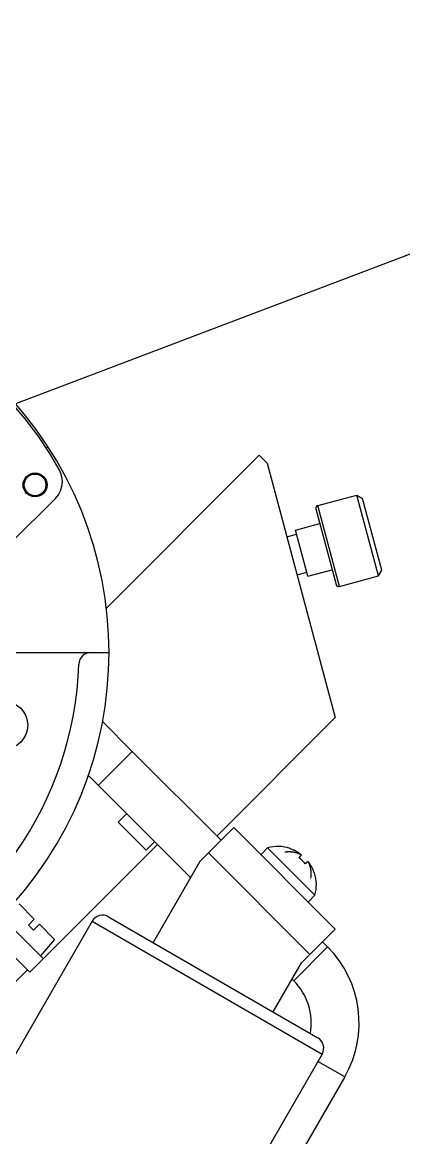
# Model space of a CAD drawing. Header units: millimetres. Extents: x 0 to 841, y 0 to 594.
# Drawn here: x 140.91 to 156.85, y 285.55 to 332.15 of the extents above; entities that cross this region are included whole.
import ezdxf

# ---------------------------------------------------------------- set-up
doc = ezdxf.new("R2010")
doc.units = ezdxf.units.MM
doc.header["$LTSCALE"] = 46.255
doc.layers.get('0').update_dxf_attribs({"linetype": 'CONTINUOUS'})
for name, color, linetype in [('AXIS', 7, 'CONTINUOUS'), ('COSMETIC', 7, 'CONTINUOUS'), ('NOTE', 7, 'CONTINUOUS')]:
    doc.layers.add(name, color=color, linetype=linetype)
doc.styles.get("Standard").update_dxf_attribs({"font": 'txt', "width": 0.85})
doc.dimstyles.get("Standard").update_dxf_attribs({"dimtxt": 3.5, "dimasz": 3.5, "dimexe": 1.5, "dimexo": 1, "dimtad": 1, "dimtxsty": 'STANDARD', "dimblk": '_FILLED', "dimblk1": '_FILLED', "dimblk2": '_FILLED', "dimcen": 0.09, "dimadec": 0, "dimazin": 0, "dimtol": 1, "dimtp": 0.01, "dimtm": 0.01, "dimtfac": 1, "dimtofl": 0, "dimtmove": 0, "dimatfit": 3, "dimldrblk": '_FILLED', "dimfxl": 1, "dimtolj": 1, "dimarcsym": 0})

# ---------------------------------------------------------------- blocks, each defined once
blk = doc.blocks.new('_FILLED')
at = {"color": 0, "linetype": 'BYBLOCK'}
blk.add_solid([(0, 0), (-1, 0.214), (-1, -0.214)], dxfattribs=at)

msp = doc.modelspace()

# ---------------------------------------------------------------- linework, layer by layer
at = {"color": 6, "linetype": 'CONTINUOUS'}
for p, q in [((141.032, 315.579), (140.461, 316.254)), ((141.563, 314.873), (141.032, 315.579)), ((142.054, 314.138), (141.563, 314.873)), ((142.452, 313.464), (142.054, 314.138)), ((142.509, 313.35), (142.449, 313.462)), ((142.566, 313.162), (142.509, 313.35)), ((142.509, 312.581), (142.566, 312.77)), ((142.585, 312.966), (142.566, 313.162)), ((142.566, 312.77), (142.585, 312.966)), ((142.291, 312.255), (142.416, 312.408)), ((142.416, 312.408), (142.509, 312.581)), ((140.405, 310.376), (142.291, 312.255))]:
    msp.add_line(p, q, dxfattribs=at)
at = {"color": 7, "linetype": 'CONTINUOUS'}
for p, q in [((141.909, 314.355), (141.977, 314.423)), ((144.421, 307.675), (150.808, 314.062)), ((150.808, 314.062), (151.143, 313.727)), ((151.143, 313.727), (153.99, 303.102)), ((142.452, 313.464), (142.449, 313.462)), ((153.263, 311.965), (154.888, 312.401)), ((154.888, 312.401), (155.133, 312.259)), ((155.794, 309.02), (154.888, 312.401)), ((153.179, 311.822), (154.024, 308.668)), ((154.168, 308.585), (153.263, 311.965)), ((155.935, 309.265), (155.133, 312.259)), ((152.329, 310.939), (153.343, 311.211)), ((152.847, 309.007), (152.329, 310.939)), ((151.965, 310.66), (152.374, 310.77)), ((152.392, 309.066), (152.801, 309.176)), ((152.847, 309.007), (153.861, 309.279)), ((154.168, 308.585), (155.794, 309.02)), ((155.794, 309.02), (155.935, 309.265)), ((139.291, 305.824), (144.532, 305.824)), ((153.99, 303.102), (149.04, 298.152)), ((145.505, 301.687), (144.253, 302.94)), ((145.505, 301.687), (144.09, 300.273)), ((143.647, 300.717), (147.945, 296.419)), ((144.921, 298.735), (145.275, 299.089)), ((146.088, 297.569), (144.921, 298.735)), ((146.088, 297.569), (146.442, 297.922)), ((141.227, 292.46), (146.565, 297.798)), ((151.162, 297.657), (150.879, 297.374)), ((153.141, 295.677), (151.162, 297.657)), ((152.099, 297.627), (152.103, 297.636)), ((152.478, 297.247), (152.579, 297.368)), ((152.852, 297.094), (152.731, 296.994)), ((153.12, 296.618), (153.111, 296.614)), ((153.141, 295.677), (152.859, 295.394)), ((141.409, 294.681), (140.775, 295.315)), ((140.023, 294.795), (141.792, 293.025)), ((141.162, 294.434), (141.409, 294.681)), ((143.829, 294.594), (153.441, 289.044)), ((144.512, 294.777), (153.258, 289.727)), ((139.449, 294.237), (141.227, 292.46)), ((141.374, 294.222), (141.162, 294.434)), ((141.621, 294.469), (141.374, 294.222)), ((141.621, 294.469), (142.255, 293.836)), ((142.255, 293.836), (141.674, 293.144)), ((153.67, 293.523), (152.255, 292.108)), ((141.13, 292.557), (139.008, 290.436)), ((152.188, 292.176), (152.255, 292.108)), ((154.385, 288.091), (153.265, 288.737))]:
    msp.add_line(p, q, dxfattribs=at)
at = {"color": 3, "linetype": 'CONTINUOUS'}
for p, q in [((145.505, 301.687), (149.217, 297.975)), ((148.333, 297.091), (149.747, 298.506)), ((153.99, 294.263), (149.747, 298.506)), ((152.929, 293.202), (148.687, 297.445)), ((148.333, 297.091), (146.375, 293.7)), ((152.576, 292.849), (153.99, 294.263)), ((153.46, 293.733), (153.67, 293.523)), ((151.395, 290.803), (152.576, 292.849)), ((154.385, 288.091), (135.861, 256.007))]:
    msp.add_line(p, q, dxfattribs=at)
at = {"color": 6, "linetype": 'CONTINUOUS'}
msp.add_circle((141.439, 312.824), 0.5, dxfattribs=at)
at = {"color": 7, "linetype": 'CONTINUOUS'}
msp.add_circle((141.439, 312.824), 0.453, dxfattribs=at)
for centre, radius, start, end in [((128.782, 305.824), 15.75, 225, 45), ((153.293, 311.852), 0.117, 105, 195), ((154.138, 308.698), 0.117, 195, 285), ((143.773, 305.324), 0.5, 90, 178.0898), ((128.782, 305.824), 14.5, 225, 358.0898), ((151.598, 296.113), 1.604, 71.7251, 105.7733), ((151.586, 296.103), 1.607, 67.8661, 71.4132), ((151.586, 296.103), 1.607, 66.8543, 67.8659), ((151.586, 296.102), 1.608, 64.6655, 66.8542), ((151.586, 296.102), 1.608, 63.5445, 64.6654), ((151.586, 296.102), 1.609, 61.7728, 63.5445), ((151.586, 296.102), 1.609, 60.6017, 61.7726), ((151.586, 296.101), 1.609, 59.1204, 60.6017), ((151.585, 296.101), 1.609, 57.8916, 59.1204), ((151.585, 296.101), 1.61, 56.6418, 57.8916), ((151.585, 296.101), 1.61, 54.2611, 56.6417), ((151.585, 296.1), 1.61, 51.9016, 54.261), ((151.409, 295.925), 1.7, 48.0453, 51.0397), ((151.408, 295.924), 1.702, 41.955, 48.045), ((151.41, 295.925), 1.7, 38.9603, 41.9547), ((151.585, 296.1), 1.61, 35.739, 38.0984), ((151.585, 296.101), 1.61, 34.7492, 35.7388), ((151.585, 296.101), 1.61, 33.3583, 34.7492), ((151.585, 296.101), 1.61, 32.1084, 33.3582), ((151.586, 296.101), 1.609, 30.8796, 32.1084), ((151.586, 296.101), 1.609, 29.3983, 30.8795), ((151.586, 296.101), 1.609, 26.4555, 29.3983), ((151.587, 296.102), 1.608, 25.3346, 26.4555), ((151.587, 296.102), 1.608, 23.1459, 25.3345), ((151.588, 296.102), 1.607, 22.1341, 23.1457), ((151.588, 296.102), 1.607, 18.5868, 22.1339), ((151.598, 296.113), 1.604, 344.2267, 18.2749), ((144.262, 294.344), 0.5, 60, 150), ((150.488, 290.341), 2.5, 350.0843, 45), ((153.008, 289.294), 0.5, 330, 60)]:
    msp.add_arc(centre, radius, start, end, dxfattribs=at)
at = {"color": 3, "linetype": 'CONTINUOUS'}
msp.add_arc((150.488, 290.341), 4.5, 330, 45, dxfattribs=at)
at = {"layer": 'AXIS', "color": 7, "linetype": 'CONTINUOUS'}
for p, q in [((143.829, 294.594), (138.022, 284.537)), ((153.441, 289.044), (147.635, 278.987))]:
    msp.add_line(p, q, dxfattribs=at)
msp.add_circle((140.131, 302.783), 1, dxfattribs=at)
at = {"layer": 'COSMETIC', "color": 7, "linetype": 'CONTINUOUS'}
for points in [[(151.878, 297.49), (151.894, 297.491), (151.918, 297.493), (151.945, 297.496), (151.961, 297.497), (151.973, 297.498), (151.985, 297.499), (151.994, 297.5), (152, 297.501), (152.002, 297.501), (152.004, 297.501), (152.006, 297.501), (152.01, 297.501), (152.015, 297.501), (152.023, 297.501), (152.033, 297.501), (152.049, 297.501), (152.069, 297.501), (152.089, 297.501), (152.105, 297.501), (152.114, 297.5), (152.122, 297.5), (152.127, 297.5), (152.131, 297.5), (152.133, 297.5), (152.135, 297.5), (152.137, 297.5), (152.143, 297.499), (152.152, 297.498), (152.163, 297.497), (152.175, 297.495), (152.19, 297.494), (152.205, 297.492), (152.221, 297.49), (152.23, 297.489), (152.238, 297.488), (152.244, 297.488), (152.248, 297.487), (152.252, 297.487), (152.254, 297.486), (152.255, 297.486), (152.256, 297.486), (152.258, 297.486), (152.261, 297.485), (152.266, 297.484), (152.271, 297.483), (152.278, 297.481), (152.287, 297.479), (152.301, 297.476), (152.315, 297.472), (152.329, 297.469), (152.339, 297.467), (152.35, 297.464), (152.358, 297.462), (152.363, 297.461), (152.365, 297.461), (152.367, 297.46), (152.369, 297.46), (152.372, 297.459), (152.376, 297.457), (152.383, 297.455), (152.391, 297.452), (152.405, 297.447), (152.422, 297.44), (152.439, 297.434), (152.453, 297.429), (152.461, 297.426), (152.468, 297.424), (152.472, 297.422), (152.475, 297.421), (152.477, 297.42), (152.478, 297.42), (152.48, 297.419), (152.485, 297.416), (152.492, 297.412), (152.502, 297.407), (152.512, 297.402), (152.524, 297.396), (152.547, 297.384), (152.566, 297.374), (152.579, 297.368)], [(152.974, 296.393), (152.975, 296.409), (152.978, 296.433), (152.98, 296.461), (152.982, 296.477), (152.983, 296.489), (152.984, 296.5), (152.985, 296.509), (152.985, 296.515), (152.985, 296.518), (152.986, 296.52), (152.986, 296.522), (152.986, 296.525), (152.986, 296.53), (152.986, 296.538), (152.985, 296.548), (152.985, 296.564), (152.985, 296.584), (152.985, 296.604), (152.985, 296.62), (152.985, 296.63), (152.985, 296.638), (152.985, 296.643), (152.985, 296.646), (152.985, 296.648), (152.985, 296.65), (152.984, 296.653), (152.984, 296.659), (152.983, 296.667), (152.981, 296.679), (152.98, 296.69), (152.978, 296.705), (152.976, 296.721), (152.975, 296.736), (152.974, 296.746), (152.973, 296.753), (152.972, 296.759), (152.971, 296.764), (152.971, 296.767), (152.971, 296.769), (152.971, 296.771), (152.97, 296.772), (152.97, 296.774), (152.969, 296.777), (152.968, 296.781), (152.967, 296.786), (152.965, 296.793), (152.963, 296.802), (152.96, 296.816), (152.957, 296.83), (152.954, 296.844), (152.951, 296.855), (152.949, 296.865), (152.947, 296.873), (152.946, 296.878), (152.945, 296.881), (152.945, 296.882), (152.944, 296.884), (152.943, 296.887), (152.942, 296.891), (152.939, 296.898), (152.936, 296.907), (152.931, 296.92), (152.925, 296.937), (152.919, 296.954), (152.914, 296.968), (152.911, 296.977), (152.908, 296.983), (152.907, 296.988), (152.906, 296.991), (152.905, 296.992), (152.904, 296.994), (152.903, 296.996), (152.9, 297.001), (152.897, 297.008), (152.892, 297.018), (152.887, 297.027), (152.88, 297.04), (152.869, 297.062), (152.859, 297.081), (152.852, 297.094)]]:
    msp.add_open_spline(points, degree=3, knots=[0, 0, 0, 0, 0.0625, 0.09375, 0.109375, 0.125, 0.140625, 0.15625, 0.160156, 0.164062, 0.166016, 0.167969, 0.171875, 0.179688, 0.1875, 0.203125, 0.21875, 0.25, 0.28125, 0.296875, 0.3125, 0.320312, 0.328125, 0.332031, 0.333984, 0.335938, 0.339844, 0.34375, 0.359375, 0.375, 0.390625, 0.40625, 0.4375, 0.453125, 0.46875, 0.476562, 0.484375, 0.492188, 0.496094, 0.498047, 0.5, 0.501953, 0.503906, 0.507812, 0.515625, 0.523438, 0.53125, 0.546875, 0.5625, 0.59375, 0.609375, 0.625, 0.640625, 0.65625, 0.660156, 0.664062, 0.666016, 0.667969, 0.671875, 0.679688, 0.6875, 0.703125, 0.71875, 0.75, 0.78125, 0.796875, 0.8125, 0.820312, 0.828125, 0.832031, 0.833984, 0.835938, 0.839844, 0.84375, 0.859375, 0.875, 0.890625, 0.90625, 0.9375, 1, 1, 1, 1], dxfattribs=at)

# ---------------------------------------------------------------- leaders
at = {"layer": 'NOTE', "color": 2, "linetype": 'CONTINUOUS'}
msp.add_leader([(137.987, 315.227), (186.218, 333.498), (192.218, 333.498)], dimstyle='STANDARD', override={"dimtad": 0, "dimldrblk": 'DOT'}, dxfattribs=at)

doc.saveas('drawing.dxf')
